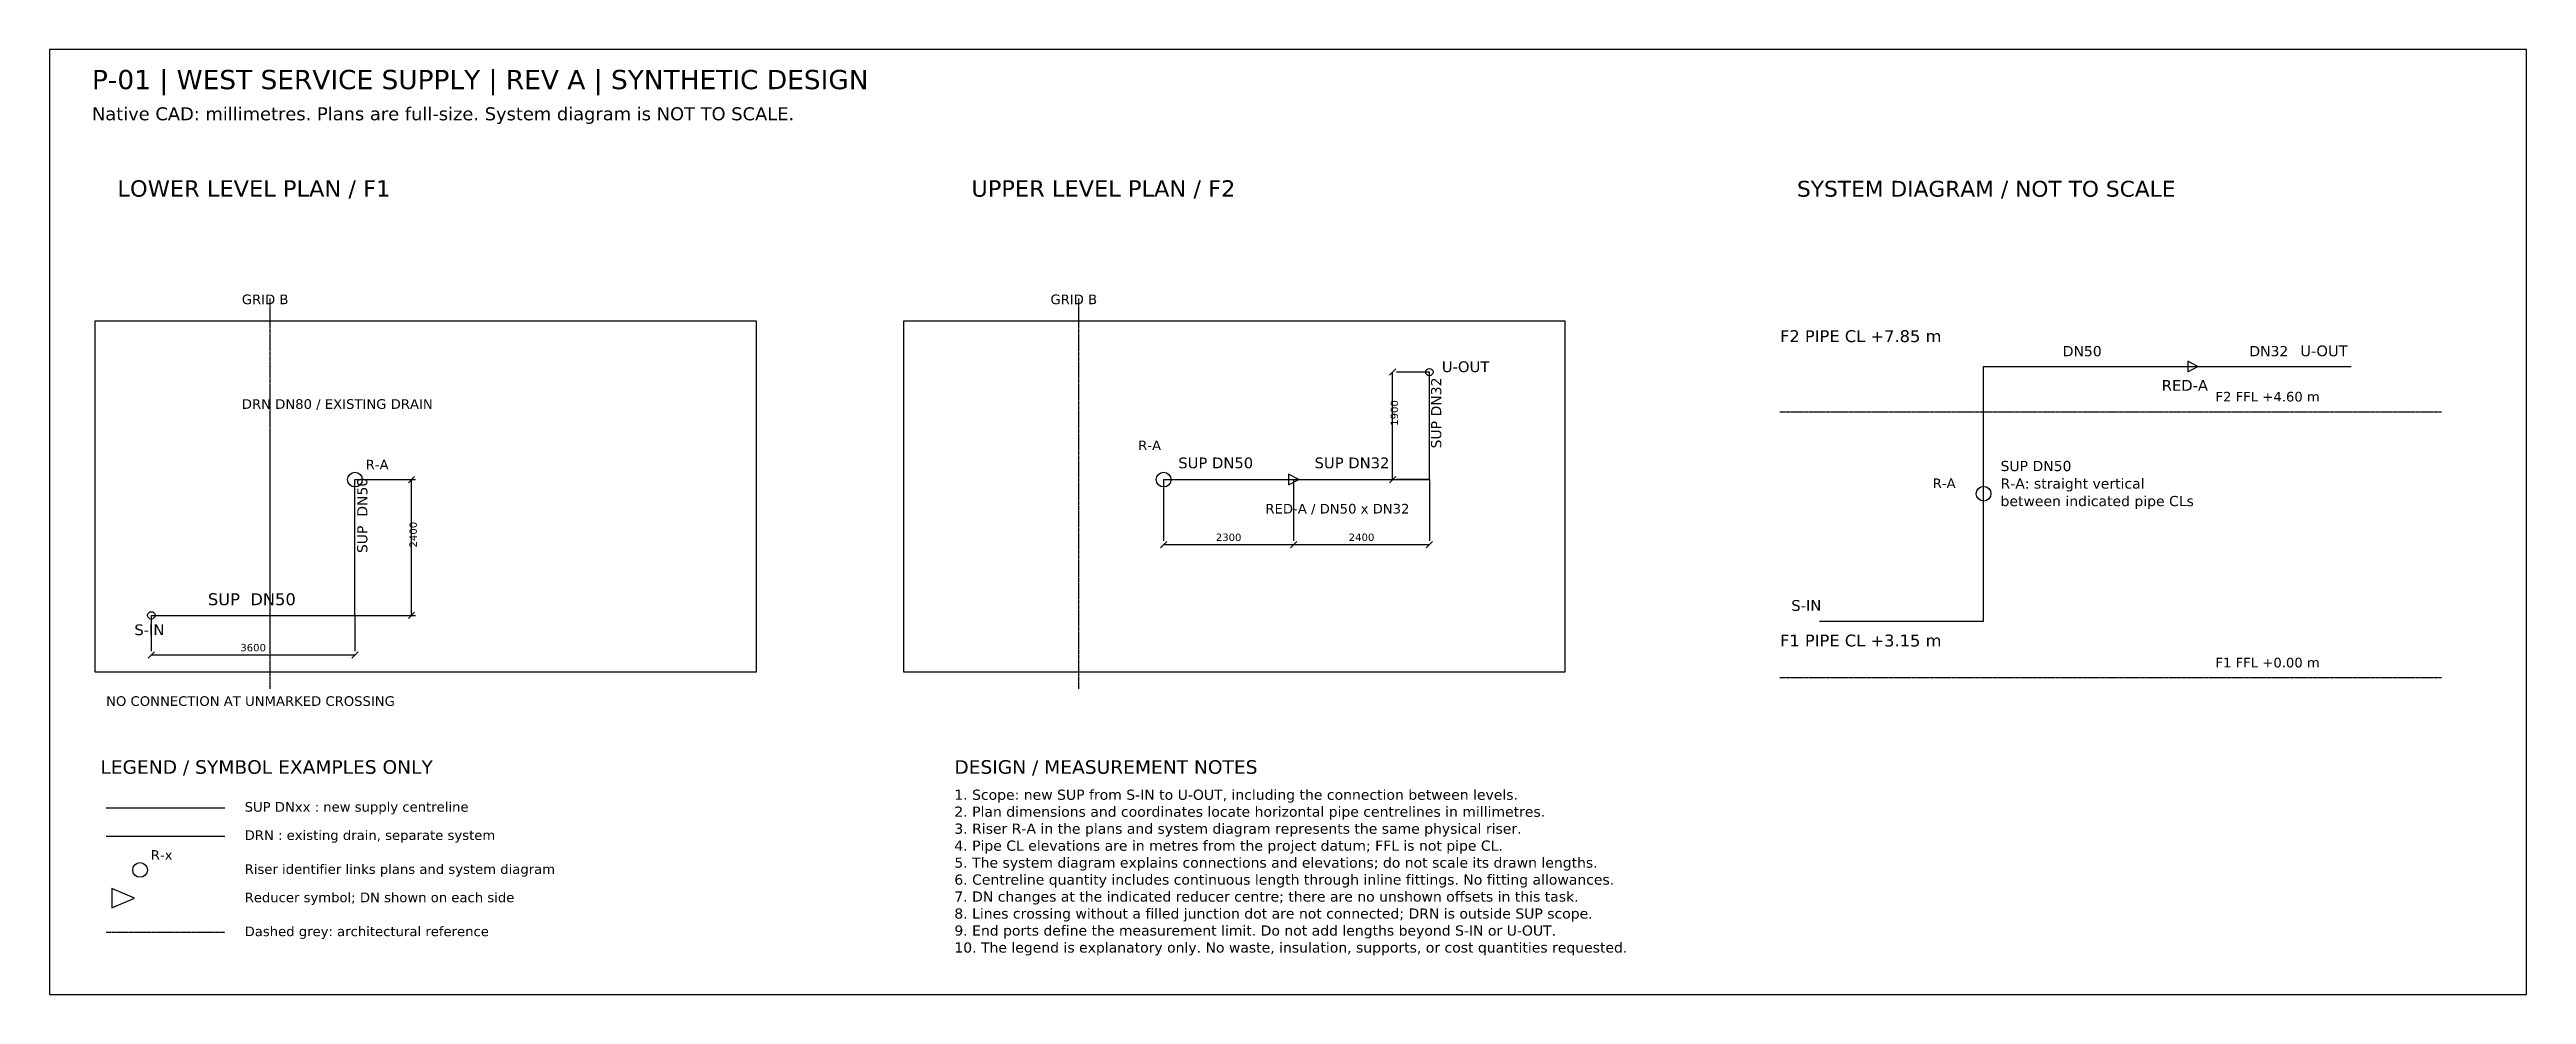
# Model space of a CAD drawing. Header units: millimetres. Extents: x 0 to 43800, y 0 to 16700.
import ezdxf
from ezdxf.enums import TextEntityAlignment as Align

# ---------------------------------------------------------------- set-up
doc = ezdxf.new("R2010")
doc.units = ezdxf.units.MM
doc.linetypes.add('DASHED', pattern=[1.524, 1.27, -0.254])
for name, color, linetype in [('ANNOTATION', 7, 'CONTINUOUS'), ('BORDER', 8, 'CONTINUOUS'), ('CONTEXT', 8, 'DASHED'), ('DIMENSION', 8, 'CONTINUOUS'), ('PIPING', 5, 'CONTINUOUS'), ('SYMBOL', 7, 'CONTINUOUS')]:
    doc.layers.add(name, color=color, linetype=linetype)
doc.styles.get("Standard").update_dxf_attribs({"font": 'DejaVuSans.ttf'})

msp = doc.modelspace()

# ---------------------------------------------------------------- linework, layer by layer
at = {"layer": 'ANNOTATION'}
msp.add_lwpolyline([(22000, 8970), (22000, 8740)], dxfattribs=at)
at = {"layer": 'BORDER'}
msp.add_lwpolyline([(0, 0), (43800, 0), (43800, 16700), (0, 16700)], close=True, dxfattribs=at)
at = {"layer": 'CONTEXT'}
for p, q in [((3900, 5400), (3900, 12300)), ((18200, 5400), (18200, 12300)), ((30600, 10300), (42300, 10300)), ((30600, 5600), (42300, 5600)), ((1000, 1100), (3100, 1100))]:
    msp.add_line(p, q, dxfattribs=at)
at = {"layer": 'CONTEXT', "linetype": 'CONTINUOUS'}
for points in [[(800, 5700), (12500, 5700), (12500, 11900), (800, 11900)], [(15100, 5700), (26800, 5700), (26800, 11900), (15100, 11900)]]:
    msp.add_lwpolyline(points, close=True, dxfattribs=at)
at = {"layer": 'DIMENSION'}
for p, q in [((23695, 10945), (23805, 11055)), ((23750, 9100), (23750, 11000)), ((24400, 11000), (23820, 11000)), ((5400, 9100), (6470, 9100)), ((6345, 9045), (6455, 9155)), ((6400, 6700), (6400, 9100)), ((19700, 9100), (19700, 8020)), ((22000, 9100), (22000, 8020)), ((22000, 9100), (22000, 8020)), ((23695, 9045), (23805, 9155)), ((24400, 9100), (23820, 9100)), ((24400, 9100), (24400, 8020)), ((19645, 7895), (19755, 8005)), ((19700, 7950), (22000, 7950)), ((21945, 7895), (22055, 8005)), ((21945, 7895), (22055, 8005)), ((22000, 7950), (24400, 7950)), ((24345, 7895), (24455, 8005)), ((1800, 6700), (1800, 6070)), ((5400, 6700), (5400, 6070)), ((5400, 6700), (6470, 6700)), ((6345, 6645), (6455, 6755)), ((1745, 5945), (1855, 6055)), ((1800, 6000), (5400, 6000)), ((5345, 5945), (5455, 6055))]:
    msp.add_line(p, q, dxfattribs=at)
at = {"layer": 'PIPING'}
for p, q in [((24400, 9100), (24400, 11000)), ((34200, 6600), (34200, 11100)), ((34200, 11100), (37900, 11100)), ((37900, 11100), (40700, 11100)), ((5400, 6700), (5400, 9100)), ((19700, 9100), (22000, 9100)), ((22000, 9100), (24400, 9100)), ((1800, 6700), (5400, 6700)), ((31300, 6600), (34200, 6600)), ((1000, 3300), (3100, 3300))]:
    msp.add_line(p, q, dxfattribs=at)
at = {"layer": 'PIPING', "color": 30}
for p, q in [((3900, 6100), (3900, 10000)), ((1000, 2800), (3100, 2800))]:
    msp.add_line(p, q, dxfattribs=at)
at = {"layer": 'SYMBOL'}
for points in [[(37810, 11005), (37990, 11100), (37810, 11195)], [(21910, 9005), (22090, 9100), (21910, 9195)], [(1100, 1530), (1500, 1700), (1100, 1870)]]:
    msp.add_lwpolyline(points, close=True, dxfattribs=at)
for centre, radius in [((24400, 11000), 65), ((5400, 9100), 130), ((19700, 9100), 130), ((34200, 8850), 130), ((1800, 6700), 65), ((1600, 2200), 130)]:
    msp.add_circle(centre, radius, dxfattribs=at)

# ---------------------------------------------------------------- texts
at = {"layer": 'ANNOTATION'}
for s, height, p in [('P-01 | WEST SERVICE SUPPLY | REV A | SYNTHETIC DESIGN', 340, (750, 16000)), ('Native CAD: millimetres. Plans are full-size. System diagram is NOT TO SCALE.', 230, (750, 15450)), ('LOWER LEVEL PLAN / F1', 290, (1200, 14100)), ('UPPER LEVEL PLAN / F2', 290, (16300, 14100)), ('SYSTEM DIAGRAM / NOT TO SCALE', 280, (30900, 14100)), ('F2 PIPE CL +7.85 m', 210, (30600, 11530)), ('DN50', 180, (35600, 11280)), ('DN32', 180, (38900, 11280)), ('U-OUT', 190, (39800, 11280)), ('U-OUT', 190, (24620, 11000)), ('DRN DN80 / EXISTING DRAIN', 170, (3400, 10350)), ('RED-A', 190, (37350, 10670)), ('R-A', 170, (19250, 9620)), ('R-A', 170, (5590, 9280)), ('SUP DN50', 190, (19960, 9300)), ('SUP DN32', 190, (22370, 9300)), ('SUP DN50', 180, (34500, 9250)), ('R-A', 170, (33300, 8950)), ('between indicated pipe CLs', 180, (34500, 8630)), ('R-A: straight vertical', 180, (34500, 8940)), ('RED-A / DN50 x DN32', 170, (21500, 8500)), ('SUP  DN50', 210, (2800, 6880)), ('S-IN', 190, (30800, 6780)), ('S-IN', 190, (1500, 6350)), ('F1 PIPE CL +3.15 m', 210, (30600, 6150)), ('NO CONNECTION AT UNMARKED CROSSING', 170, (1000, 5100)), ('LEGEND / SYMBOL EXAMPLES ONLY', 240, (900, 3900)), ('DESIGN / MEASUREMENT NOTES', 240, (16000, 3900)), ('1. Scope: new SUP from S-IN to U-OUT, including the connection between levels.', 180, (16000, 3440)), ('SUP DNxx : new supply centreline', 170, (3450, 3230)), ('2. Plan dimensions and coordinates locate horizontal pipe centrelines in millimetres.', 180, (16000, 3140)), ('DRN : existing drain, separate system', 170, (3450, 2730)), ('4. Pipe CL elevations are in metres from the project datum; FFL is not pipe CL.', 180, (16000, 2540)), ('3. Riser R-A in the plans and system diagram represents the same physical riser.', 180, (16000, 2840)), ('R-x', 170, (1790, 2380)), ('Riser identifier links plans and system diagram', 170, (3450, 2130)), ('5. The system diagram explains connections and elevations; do not scale its drawn lengths.', 180, (16000, 2240)), ('Reducer symbol; DN shown on each side', 170, (3450, 1630)), ('6. Centreline quantity includes continuous length through inline fittings. No fitting allowances.', 180, (16000, 1940)), ('7. DN changes at the indicated reducer centre; there are no unshown offsets in this task.', 180, (16000, 1640)), ('8. Lines crossing without a filled junction dot are not connected; DRN is outside SUP scope.', 180, (16000, 1340)), ('Dashed grey: architectural reference', 170, (3450, 1030)), ('9. End ports define the measurement limit. Do not add lengths beyond S-IN or U-OUT.', 180, (16000, 1040)), ('10. The legend is explanatory only. No waste, insulation, supports, or cost quantities requested.', 180, (16000, 740))]:
    msp.add_text(s, height=height, dxfattribs=at).set_placement(p)
for s, p in [('SUP DN32', (24610, 9650)), ('SUP  DN50', (5620, 7800))]:
    msp.add_text(s, height=180, rotation=90, dxfattribs=at).set_placement(p)
at = {"layer": 'CONTEXT'}
for s, p in [('GRID B', (3400, 12200)), ('GRID B', (17700, 12200)), ('F2 FFL +4.60 m', (38300, 10480)), ('F1 FFL +0.00 m', (38300, 5780))]:
    msp.add_text(s, height=170, dxfattribs=at).set_placement(p)
at = {"layer": 'DIMENSION'}
for s, p in [('1900', (23845, 10050)), ('2400', (6495, 7900))]:
    msp.add_text(s, height=130, rotation=90, dxfattribs=at).set_placement(p)
for s, p in [('2300', (20850, 8015)), ('2400', (23200, 8015)), ('3600', (3600, 6065))]:
    msp.add_text(s, height=130, dxfattribs=at).set_placement(p, align=Align.CENTER)

doc.saveas('drawing.dxf')
